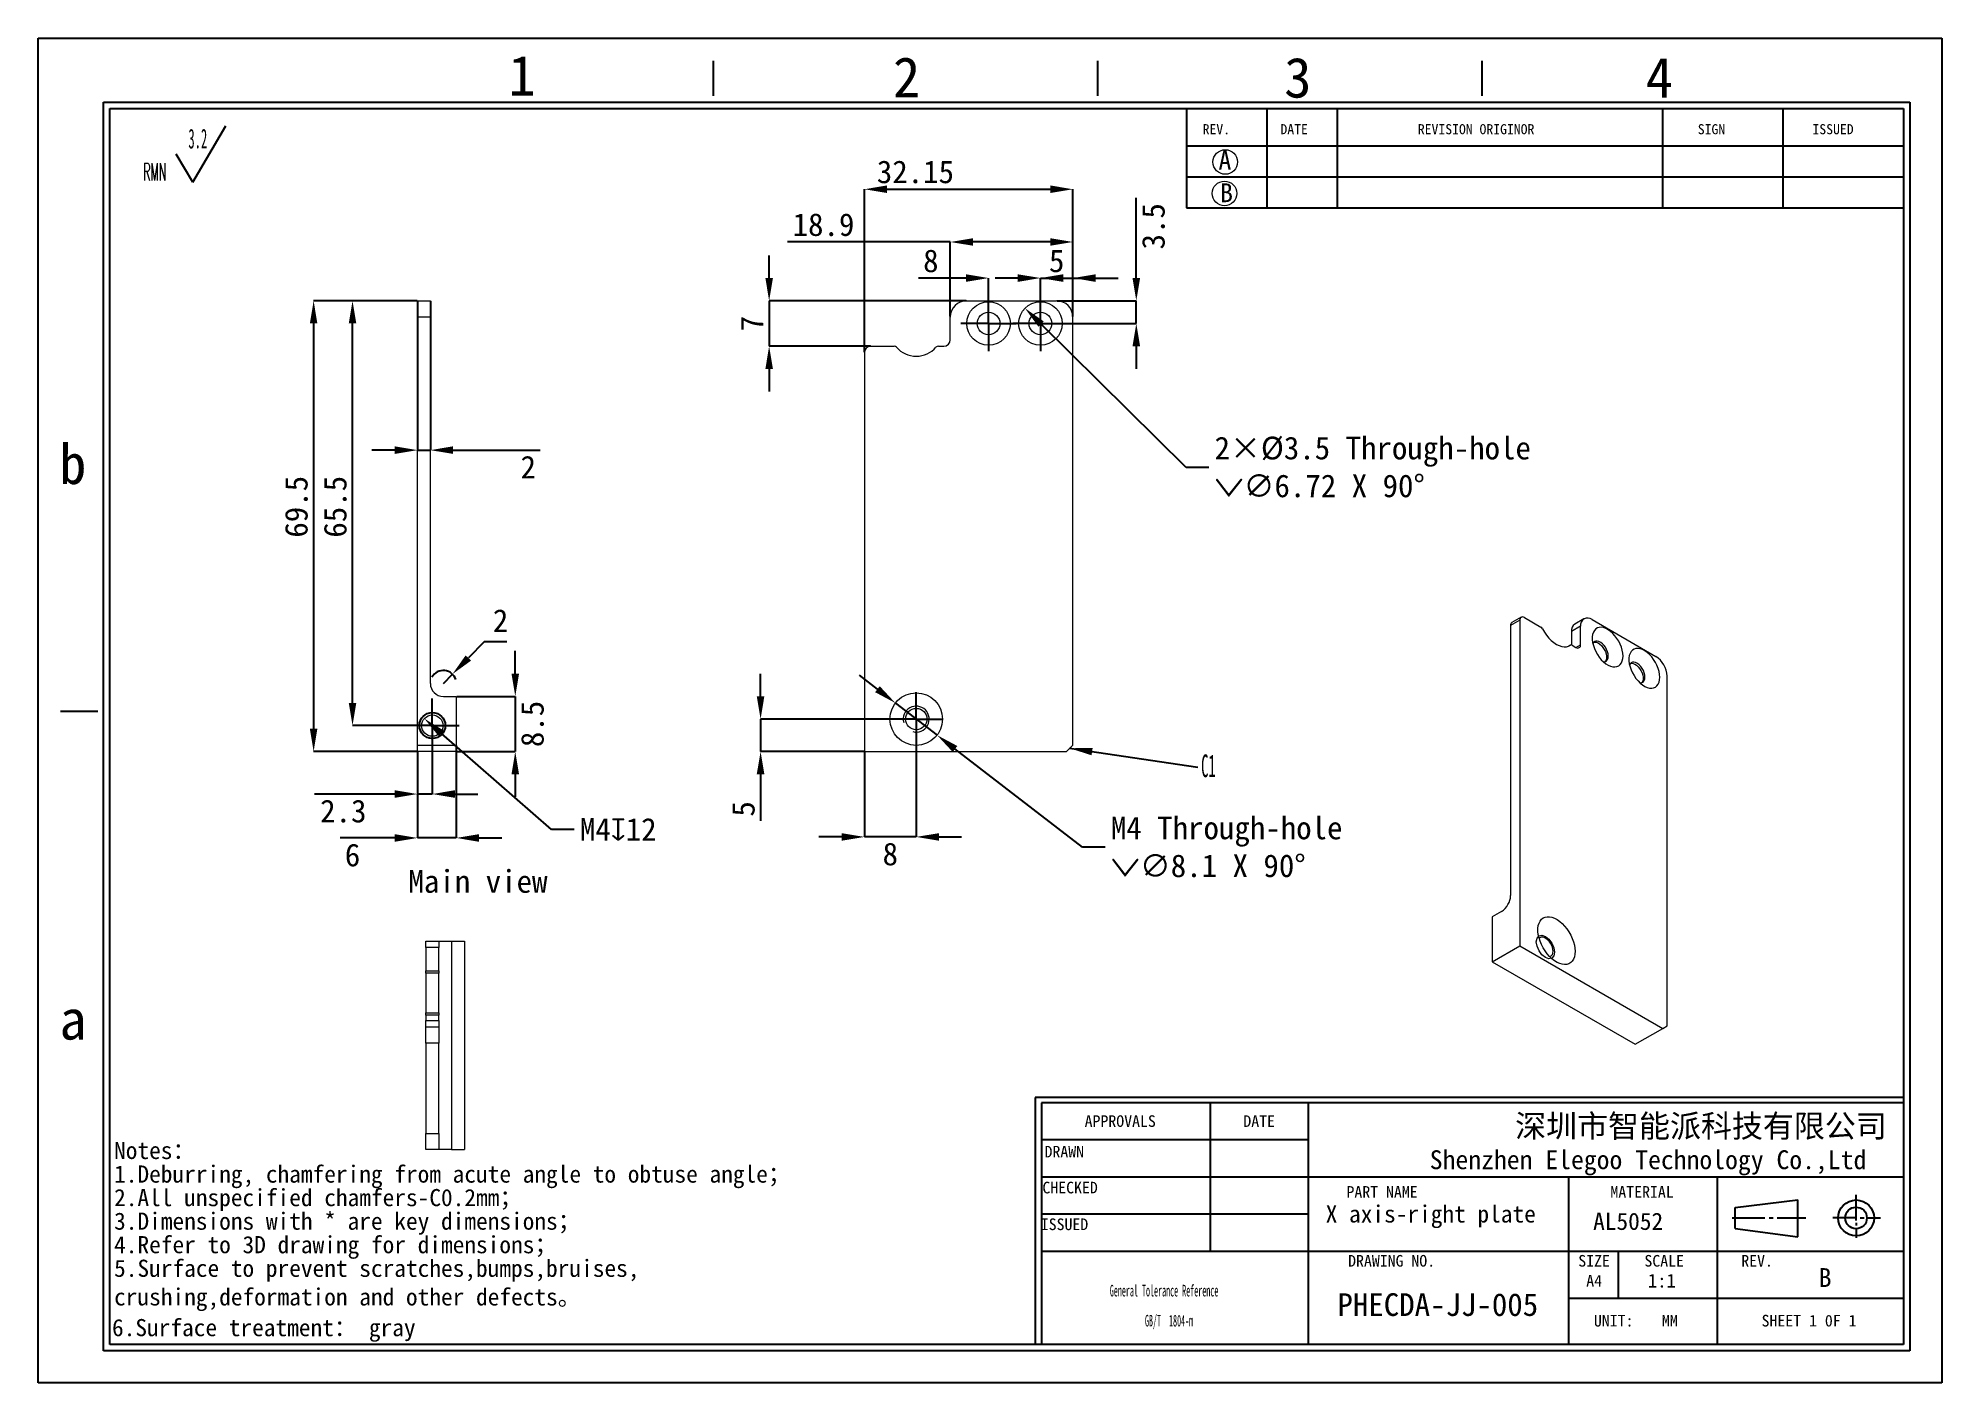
# Model space of a CAD drawing. Header units: millimetres. Extents: x 2 to 295, y 1 to 209.
import ezdxf

# ---------------------------------------------------------------- set-up
doc = ezdxf.new("R2010")
doc.units = ezdxf.units.MM
doc.header["$PDSIZE"] = -1
doc.layers.add('SLD-0', color=179, linetype='Continuous')
doc.layers.add('蓝色线', color=5, linetype='Continuous', lineweight=15)
doc.styles.add('C', font='simfang.ttf')
doc.styles.add('J', font='simfang.ttf')
doc.styles.add('SLDTEXTSTYLE1', font='TXT', dxfattribs={"width": 0.469, "bigfont": 'bigfont'})
doc.styles.add('SLDTEXTSTYLE2', font='TXT', dxfattribs={"width": 0.469})
doc.styles.add('SLDTEXTSTYLE8', font='TXT', dxfattribs={"width": 0.484})
doc.dimstyles.new('ISO-25', dxfattribs={"dimtxt": 2.5, "dimasz": 2.5, "dimexe": 1.25, "dimexo": 0.625, "dimtad": 1, "dimtxsty": 'Standard', "dimcen": 2.5, "dimadec": 0, "dimazin": 0, "dimtfac": 1, "dimtmove": 0, "dimatfit": 3, "dimfxl": 1, "dimarcsym": 0})
doc.dimstyles.new('SLDDIMSTYLE0', dxfattribs={"dimtxt": 3.5, "dimasz": 3.5, "dimexe": 0, "dimexo": 0.0625, "dimgap": 0.875, "dimtad": 2, "dimrnd": 1e-09, "dimzin": 12, "dimdsep": 46, "dimtxsty": 'SLDTEXTSTYLE2', "dimsah": 1, "dimcen": 0.09, "dimadec": 0, "dimazin": 3, "dimtfac": 1, "dimtofl": 0, "dimtmove": 0, "dimatfit": 3, "dimfxl": 1, "dimfrac": 2, "dimtolj": 1, "dimtzin": 12, "dimarcsym": 0})
doc.dimstyles.new('SLDDIMSTYLE1', dxfattribs={"dimtxt": 3.5, "dimasz": 3.5, "dimexe": 0, "dimexo": 0.0625, "dimgap": 0.875, "dimtad": 2, "dimrnd": 1e-09, "dimzin": 12, "dimdsep": 46, "dimtxsty": 'SLDTEXTSTYLE2', "dimsah": 1, "dimcen": 0.09, "dimadec": 0, "dimazin": 3, "dimtfac": 1, "dimtmove": 0, "dimatfit": 0, "dimfxl": 1, "dimfrac": 2, "dimtolj": 1, "dimtzin": 12, "dimarcsym": 0})
doc.dimstyles.new('SLDDIMSTYLE2', dxfattribs={"dimtxt": 3.5, "dimasz": 3.5, "dimexe": 0, "dimexo": 0.0625, "dimgap": 0.875, "dimtad": 0, "dimtih": 1, "dimtoh": 1, "dimrnd": 1e-09, "dimzin": 12, "dimdsep": 46, "dimtxsty": 'SLDTEXTSTYLE2', "dimsah": 1, "dimcen": 0, "dimadec": 0, "dimazin": 3, "dimtfac": 1, "dimtmove": 0, "dimatfit": 3, "dimfxl": 1, "dimfrac": 2, "dimtolj": 1, "dimtzin": 12, "dimarcsym": 0})
doc.dimstyles.new('SLDDIMSTYLE3', dxfattribs={"dimtxt": 0.18, "dimasz": 3.5, "dimexe": 0, "dimexo": 0.0625, "dimgap": 0, "dimtad": 0, "dimtih": 1, "dimtoh": 1, "dimdec": 0, "dimrnd": 1e-09, "dimzin": 0, "dimdsep": 46, "dimtxsty": 'Standard', "dimsah": 1, "dimcen": 0.09, "dimadec": 0, "dimazin": 0, "dimtfac": 3.5, "dimtdec": 0, "dimtofl": 0, "dimtmove": 0, "dimatfit": 3, "dimfxl": 1, "dimfrac": 2, "dimtolj": 1, "dimtzin": 0, "dimarcsym": 0})
doc.dimstyles.new('SLDDIMSTYLE5', dxfattribs={"dimtxt": 3.5, "dimasz": 3.5, "dimexe": 0, "dimexo": 0.0625, "dimgap": 0.875, "dimtad": 0, "dimtih": 1, "dimtoh": 1, "dimrnd": 1e-09, "dimzin": 12, "dimdsep": 46, "dimtxsty": 'SLDTEXTSTYLE2', "dimsah": 1, "dimcen": 0, "dimadec": 0, "dimazin": 3, "dimtfac": 1, "dimtmove": 0, "dimatfit": 3, "dimfxl": 1, "dimfrac": 2, "dimtolj": 1, "dimtzin": 12, "dimarcsym": 0})

# ---------------------------------------------------------------- blocks, each defined once
blk = doc.blocks.new('SW_NOTE_0')
at = {"layer": 'SLD-0', "color": 0, "attachment_point": 1, "style": 'C'}
for s, insert, char_height in [('Notes：', (0.66, 8.02), 2.646), ('1.Deburring, chamfering from acute angle to obtuse angle；', (0.66, 4.38), 2.6458), ('2.All unspecified chamfers-C0.2mm；', (0.66, 0.75), 2.6458), ('3.{\\fSimSun|b0|i0|c134|p2;Dimensions with * are key dimensions}；', (0.66, -2.88), 2.6458), ('4.Refer to 3D drawing for dimensions；', (0.66, -6.51), 2.6458), ('5.Surface to prevent scratches,bumps,bruises,\\Pcrushing,deformation and other defects。', (0.66, -10.15), 2.6458), ('6.Surface treatment： gray', (0.34, -19.3), 2.6458)]:
    blk.add_mtext(s, dxfattribs=dict(at, insert=insert, char_height=char_height))
blk = doc.blocks.new('SW_NOTE_1')
at = {"layer": 'SLD-0', "color": 0}
for q in [(12.74, 9.16), (5.08, 4.83)]:
    blk.add_line((7.63, 0.49), q, dxfattribs=at)
at = {"layer": 'SLD-0', "color": 0, "attachment_point": 1}
for s, insert, char_height, style in [('3.2', (6.97, 8.73), 3.032, 'SLDTEXTSTYLE2'), ('{\\Ftxt,bigfont|c134;RMN}', (0, 3.41), 2.6458, 'SLDTEXTSTYLE1')]:
    blk.add_mtext(s, dxfattribs=dict(at, insert=insert, char_height=char_height, style=style))
blk = doc.blocks.new('SW_NOTE_3')
at = {"layer": 'SLD-0', "color": 0, "char_height": 1.7927, "attachment_point": 2, "style": 'SLDTEXTSTYLE8'}
for s, insert in [('General Tolerance Reference', (12.75, 2.31)), ('GB/T  1804-m', (13.51, -2.32))]:
    blk.add_mtext(s, dxfattribs=dict(at, insert=insert))
blk = doc.blocks.new('_D')
at = {"layer": 'Defpoints', "color": 0}
for p in [(156.13, 171.67), (148.13, 168.91), (156.13, 168.91)]:
    blk.add_point(p, dxfattribs=at)
at = {"layer": 'SLD-0', "color": 0, "lineweight": -2}
for p, q in [((144.63, 171.67), (137.34, 171.67)), ((148.13, 168.97), (148.13, 171.67)), ((156.13, 168.97), (156.13, 171.67)), ((159.63, 171.67), (163.13, 171.67))]:
    blk.add_line(p, q, dxfattribs=at)
at = {"layer": 'SLD-0', "color": 0}
for points in [[(144.63, 172.25), (144.63, 171.08), (148.13, 171.67)], [(159.63, 172.25), (159.63, 171.08), (156.13, 171.67)]]:
    blk.add_solid(points, dxfattribs=at)
at = {"layer": 'SLD-0', "color": 0, "insert": (139.23, 176.08), "char_height": 3.5, "attachment_point": 2, "style": 'J'}
blk.add_mtext('\\A1;8', dxfattribs=at)
blk = doc.blocks.new('_D_1')
at = {"layer": 'Defpoints', "color": 0}
for p in [(161.13, 185.36), (161.13, 165.66), (128.98, 160.16)]:
    blk.add_point(p, dxfattribs=at)
at = {"layer": '蓝色线', "color": 0, "lineweight": -2}
for p, q in [((128.98, 160.22), (128.98, 185.36)), ((132.48, 185.36), (157.63, 185.36)), ((161.13, 165.72), (161.13, 185.36))]:
    blk.add_line(p, q, dxfattribs=at)
at = {"layer": '蓝色线', "color": 0}
for points in [[(132.48, 185.95), (132.48, 184.78), (128.98, 185.36)], [(157.63, 185.95), (157.63, 184.78), (161.13, 185.36)]]:
    blk.add_solid(points, dxfattribs=at)
at = {"layer": '蓝色线', "color": 0, "insert": (136.85, 189.8), "char_height": 3.5, "attachment_point": 2, "style": 'J'}
blk.add_mtext('\\A1;32.15', dxfattribs=at)
blk = doc.blocks.new('_D_2')
at = {"layer": 'Defpoints', "color": 0}
for p in [(132.83, 103.66), (112.98, 98.66), (128.98, 98.66)]:
    blk.add_point(p, dxfattribs=at)
at = {"layer": 'SLD-0', "color": 0, "lineweight": -2}
for p, q in [((112.98, 107.16), (112.98, 110.66)), ((132.76, 103.66), (112.98, 103.66)), ((112.98, 103.66), (112.98, 98.66)), ((128.91, 98.66), (112.98, 98.66)), ((112.98, 95.16), (112.98, 87.97))]:
    blk.add_line(p, q, dxfattribs=at)
at = {"layer": 'SLD-0', "color": 0}
for points in [[(112.39, 107.16), (113.56, 107.16), (112.98, 103.66)], [(112.39, 95.16), (113.56, 95.16), (112.98, 98.66)]]:
    blk.add_solid(points, dxfattribs=at)
at = {"layer": 'SLD-0', "color": 0, "insert": (108.56, 89.81), "char_height": 3.5, "attachment_point": 2, "rotation": 90, "style": 'J'}
blk.add_mtext('\\A1;5', dxfattribs=at)
blk = doc.blocks.new('_D_3')
at = {"layer": 'Defpoints', "color": 0}
for p in [(128.98, 98.66), (136.98, 99.51), (128.98, 85.49)]:
    blk.add_point(p, dxfattribs=at)
at = {"layer": 'SLD-0', "color": 0, "lineweight": -2}
for p, q in [((128.98, 98.6), (128.98, 85.49)), ((136.98, 99.45), (136.98, 85.49)), ((125.48, 85.49), (121.98, 85.49)), ((136.98, 85.49), (128.98, 85.49)), ((140.48, 85.49), (143.98, 85.49))]:
    blk.add_line(p, q, dxfattribs=at)
at = {"layer": 'SLD-0', "color": 0}
for points in [[(125.48, 86.07), (125.48, 84.9), (128.98, 85.49)], [(140.48, 86.07), (140.48, 84.9), (136.98, 85.49)]]:
    blk.add_solid(points, dxfattribs=at)
at = {"layer": 'SLD-0', "color": 0, "insert": (132.98, 84.61), "char_height": 3.5, "attachment_point": 2, "style": 'J'}
blk.add_mtext('\\A1;8', dxfattribs=at)
blk = doc.blocks.new('_D_4')
at = {"layer": 'Defpoints', "color": 0}
for p in [(161.13, 171.67), (156.13, 168.91), (161.13, 165.66)]:
    blk.add_point(p, dxfattribs=at)
at = {"layer": 'SLD-0', "color": 0, "lineweight": -2}
for p, q in [((152.63, 171.67), (149.13, 171.67)), ((156.13, 168.97), (156.13, 171.67)), ((156.13, 171.67), (161.13, 171.67)), ((161.13, 165.72), (161.13, 171.67)), ((164.63, 171.67), (168.13, 171.67))]:
    blk.add_line(p, q, dxfattribs=at)
at = {"layer": 'SLD-0', "color": 0}
for points in [[(152.63, 172.25), (152.63, 171.08), (156.13, 171.67)], [(164.63, 172.25), (164.63, 171.08), (161.13, 171.67)]]:
    blk.add_solid(points, dxfattribs=at)
at = {"layer": 'SLD-0', "color": 0, "insert": (158.63, 176.08), "char_height": 3.5, "attachment_point": 2, "style": 'J'}
blk.add_mtext('\\A1;5', dxfattribs=at)
blk = doc.blocks.new('_D_5')
at = {"layer": 'Defpoints', "color": 0}
for p in [(144.73, 168.16), (114.3, 161.16), (129.98, 161.16)]:
    blk.add_point(p, dxfattribs=at)
at = {"layer": 'SLD-0', "color": 0, "lineweight": -2}
for p, q in [((114.3, 171.66), (114.3, 175.16)), ((144.66, 168.16), (114.3, 168.16)), ((114.3, 168.16), (114.3, 161.16)), ((129.91, 161.16), (114.3, 161.16)), ((114.3, 157.66), (114.3, 154.16))]:
    blk.add_line(p, q, dxfattribs=at)
at = {"layer": 'SLD-0', "color": 0}
for points in [[(113.72, 171.66), (114.88, 171.66), (114.3, 168.16)], [(113.72, 157.66), (114.88, 157.66), (114.3, 161.16)]]:
    blk.add_solid(points, dxfattribs=at)
at = {"layer": 'SLD-0', "color": 0, "insert": (109.89, 164.66), "char_height": 3.5, "attachment_point": 2, "rotation": 90, "style": 'J'}
blk.add_mtext('\\A1;7', dxfattribs=at)
blk = doc.blocks.new('_D_6')
at = {"layer": 'Defpoints', "color": 0}
for p in [(161.13, 177.23), (142.23, 165.66), (161.13, 165.66)]:
    blk.add_point(p, dxfattribs=at)
at = {"layer": 'SLD-0', "color": 0, "lineweight": -2}
for p, q in [((142.23, 177.23), (117.11, 177.23)), ((142.23, 165.72), (142.23, 177.23)), ((157.63, 177.23), (145.73, 177.23)), ((161.13, 165.72), (161.13, 177.23))]:
    blk.add_line(p, q, dxfattribs=at)
at = {"layer": 'SLD-0', "color": 0}
for points in [[(145.73, 177.81), (145.73, 176.65), (142.23, 177.23)], [(157.63, 177.81), (157.63, 176.65), (161.13, 177.23)]]:
    blk.add_solid(points, dxfattribs=at)
at = {"layer": 'SLD-0', "color": 0, "insert": (122.68, 181.66), "char_height": 3.5, "attachment_point": 2, "style": 'J'}
blk.add_mtext('\\A1;18.9', dxfattribs=at)
blk = doc.blocks.new('_D_7')
at = {"layer": 'Defpoints', "color": 0}
for p in [(133.77, 106.13), (140.18, 101.19)]:
    blk.add_point(p, dxfattribs=at)
at = {"layer": 'SLD-0', "color": 0, "lineweight": -2}
for p, q in [((131, 108.27), (128.23, 110.41)), ((133.77, 106.13), (140.18, 101.19)), ((162.61, 83.89), (142.95, 99.05)), ((166.11, 83.89), (162.61, 83.89))]:
    blk.add_line(p, q, dxfattribs=at)
at = {"layer": 'SLD-0', "color": 0}
for points in [[(131.35, 108.73), (130.64, 107.81), (133.77, 106.13)], [(143.31, 99.51), (142.6, 98.59), (140.18, 101.19)]]:
    blk.add_solid(points, dxfattribs=at)
at = {"layer": 'SLD-0', "color": 0, "insert": (166.98, 88.63), "char_height": 3.5, "attachment_point": 1, "style": 'J'}
blk.add_mtext('\\A1;M4 Through-hole\\P{\\fGDT;w}∅8.1 X 90°', dxfattribs=at)
blk = doc.blocks.new('_D_8')
at = {"layer": 'Defpoints', "color": 0}
for p in [(153.73, 167.02), (158.52, 162.3)]:
    blk.add_point(p, dxfattribs=at)
at = {"layer": 'SLD-0', "color": 0, "lineweight": -2}
for p, q in [((178.6, 142.48), (156.23, 164.56)), ((182.1, 142.48), (178.6, 142.48))]:
    blk.add_line(p, q, dxfattribs=at)
at = {"layer": 'SLD-0', "color": 0}
blk.add_solid([(156.64, 164.98), (155.82, 164.15), (153.73, 167.02)], dxfattribs=at)
at = {"layer": 'SLD-0', "color": 0, "insert": (182.97, 147.21), "char_height": 3.5, "attachment_point": 1, "style": 'J'}
blk.add_mtext('\\A1;2×%%c3.5 Through-hole\\P{\\fGDT;w}∅6.72 X 90°', dxfattribs=at)
blk = doc.blocks.new('_D_9')
at = {"layer": 'Defpoints', "color": 0}
for p in [(158.63, 168.16), (170.9, 168.16), (160.38, 164.66)]:
    blk.add_point(p, dxfattribs=at)
at = {"layer": 'SLD-0', "color": 0, "lineweight": -2}
for p, q in [((170.9, 171.66), (170.9, 184.05)), ((158.69, 168.16), (170.9, 168.16)), ((170.9, 164.66), (170.9, 168.16)), ((160.44, 164.66), (170.9, 164.66)), ((170.9, 161.16), (170.9, 157.66))]:
    blk.add_line(p, q, dxfattribs=at)
at = {"layer": 'SLD-0', "color": 0}
for points in [[(170.32, 171.66), (171.49, 171.66), (170.9, 168.16)], [(170.32, 161.16), (171.49, 161.16), (170.9, 164.66)]]:
    blk.add_solid(points, dxfattribs=at)
at = {"layer": 'SLD-0', "color": 0, "insert": (171.78, 179.65), "char_height": 3.5, "attachment_point": 2, "rotation": 90, "style": 'J'}
blk.add_mtext('\\A1;3.5', dxfattribs=at)
blk = doc.blocks.new('SW_NOTE_4')
at = {"layer": '蓝色线', "color": 0, "insert": (0.52, 1.96), "char_height": 3.5, "attachment_point": 1, "style": 'SLDTEXTSTYLE2'}
blk.add_mtext('C1', dxfattribs=at)
blk = doc.blocks.new('SW_CENTERMARKSYMBOL_0')
at = {"layer": 'SLD-0', "color": 0}
for p, q in [((0, 2.5), (0, 4.25)), ((-2.5, 0), (-4.25, 0)), ((0, 0), (-2.5, 0)), ((0, 0), (0, 2.5)), ((0, 0), (0, -2.5)), ((0, 0), (2.5, 0)), ((2.5, 0), (4.25, 0)), ((0, -2.5), (0, -4.25))]:
    blk.add_line(p, q, dxfattribs=at)
blk = doc.blocks.new('SW_CENTERMARKSYMBOL_1')
at = {"layer": 'SLD-0', "color": 0}
for p, q in [((0, 2.5), (0, 4.25)), ((-2.5, 0), (-4.25, 0)), ((0, 0), (-2.5, 0)), ((0, 0), (0, 2.5)), ((0, 0), (0, -2.5)), ((0, 0), (2.5, 0)), ((2.5, 0), (4.25, 0)), ((0, -2.5), (0, -4.25))]:
    blk.add_line(p, q, dxfattribs=at)
blk = doc.blocks.new('SW_CENTERMARKSYMBOL_2')
at = {"layer": 'SLD-0', "color": 0}
for p, q in [((0, 2.5), (0, 4.15)), ((-2.5, 0), (-4.15, 0)), ((0, 0), (-2.5, 0)), ((0, 0), (0, 2.5)), ((0, 0), (0, -2.5)), ((0, 0), (2.5, 0)), ((2.5, 0), (4.15, 0)), ((0, -2.5), (0, -4.15))]:
    blk.add_line(p, q, dxfattribs=at)
blk = doc.blocks.new('_D_10')
at = {"layer": 'Defpoints', "color": 0}
for p in [(60.07, 168.16), (44.07, 98.66), (60.07, 98.66)]:
    blk.add_point(p, dxfattribs=at)
at = {"layer": '蓝色线', "color": 0, "lineweight": -2}
for p, q in [((60.01, 168.16), (44.07, 168.16)), ((44.07, 164.66), (44.07, 102.16)), ((60.01, 98.66), (44.07, 98.66))]:
    blk.add_line(p, q, dxfattribs=at)
at = {"layer": '蓝色线', "color": 0}
for points in [[(43.49, 164.66), (44.65, 164.66), (44.07, 168.16)], [(43.49, 102.16), (44.65, 102.16), (44.07, 98.66)]]:
    blk.add_solid(points, dxfattribs=at)
at = {"layer": '蓝色线', "color": 0, "insert": (39.64, 136.4), "char_height": 3.5, "attachment_point": 2, "rotation": 90, "style": 'J'}
blk.add_mtext('\\A1;69.5', dxfattribs=at)
blk = doc.blocks.new('_D_11')
at = {"layer": 'Defpoints', "color": 0}
for p in [(60.07, 168.16), (62.07, 168.16), (62.07, 145.13)]:
    blk.add_point(p, dxfattribs=at)
at = {"layer": 'SLD-0', "color": 0, "lineweight": -2}
for p, q in [((60.07, 168.1), (60.07, 145.13)), ((62.07, 168.1), (62.07, 145.13)), ((56.57, 145.13), (53.07, 145.13)), ((60.07, 145.13), (62.07, 145.13)), ((65.57, 145.13), (79.02, 145.13))]:
    blk.add_line(p, q, dxfattribs=at)
at = {"layer": 'SLD-0', "color": 0}
for points in [[(56.57, 145.72), (56.57, 144.55), (60.07, 145.13)], [(65.57, 145.72), (65.57, 144.55), (62.07, 145.13)]]:
    blk.add_solid(points, dxfattribs=at)
at = {"layer": 'SLD-0', "color": 0, "insert": (77.16, 144.26), "char_height": 3.5, "attachment_point": 2, "style": 'J'}
blk.add_mtext('\\A1;2', dxfattribs=at)
blk = doc.blocks.new('_D_13')
at = {"layer": 'Defpoints', "color": 0}
for p in [(66.07, 107.16), (66.07, 98.66), (75.16, 98.66)]:
    blk.add_point(p, dxfattribs=at)
at = {"layer": 'SLD-0', "color": 0, "lineweight": -2}
for p, q in [((75.16, 110.66), (75.16, 114.16)), ((66.13, 107.16), (75.16, 107.16)), ((75.16, 107.16), (75.16, 98.66)), ((66.13, 98.66), (75.16, 98.66)), ((75.16, 95.16), (75.16, 91.66))]:
    blk.add_line(p, q, dxfattribs=at)
at = {"layer": 'SLD-0', "color": 0}
for points in [[(74.58, 110.66), (75.74, 110.66), (75.16, 107.16)], [(74.58, 95.16), (75.74, 95.16), (75.16, 98.66)]]:
    blk.add_solid(points, dxfattribs=at)
at = {"layer": 'SLD-0', "color": 0, "insert": (76.04, 102.91), "char_height": 3.5, "attachment_point": 2, "rotation": 90, "style": 'J'}
blk.add_mtext('\\A1;8.5', dxfattribs=at)
blk = doc.blocks.new('_D_14')
at = {"layer": 'Defpoints', "color": 0}
for p in [(50.07, 168.16), (60.07, 168.16), (58.22, 102.66)]:
    blk.add_point(p, dxfattribs=at)
at = {"layer": '蓝色线', "color": 0, "lineweight": -2}
for p, q in [((60.01, 168.16), (50.07, 168.16)), ((50.07, 106.16), (50.07, 164.66)), ((58.16, 102.66), (50.07, 102.66))]:
    blk.add_line(p, q, dxfattribs=at)
at = {"layer": '蓝色线', "color": 0}
for points in [[(49.49, 164.66), (50.65, 164.66), (50.07, 168.16)], [(49.49, 106.16), (50.65, 106.16), (50.07, 102.66)]]:
    blk.add_solid(points, dxfattribs=at)
at = {"layer": '蓝色线', "color": 0, "insert": (45.64, 136.4), "char_height": 3.5, "attachment_point": 2, "rotation": 90, "style": 'J'}
blk.add_mtext('\\A1;65.5', dxfattribs=at)
blk = doc.blocks.new('_D_15')
at = {"layer": 'Defpoints', "color": 0}
for p in [(60.07, 98.66), (62.37, 98.51), (60.07, 92.1)]:
    blk.add_point(p, dxfattribs=at)
at = {"layer": 'SLD-0', "color": 0, "lineweight": -2}
for p, q in [((60.07, 98.6), (60.07, 92.1)), ((62.37, 98.45), (62.37, 92.1)), ((56.57, 92.1), (44.22, 92.1)), ((62.37, 92.1), (60.07, 92.1)), ((65.87, 92.1), (69.37, 92.1))]:
    blk.add_line(p, q, dxfattribs=at)
at = {"layer": 'SLD-0', "color": 0}
for points in [[(56.57, 92.69), (56.57, 91.52), (60.07, 92.1)], [(65.87, 92.69), (65.87, 91.52), (62.37, 92.1)]]:
    blk.add_solid(points, dxfattribs=at)
at = {"layer": 'SLD-0', "color": 0, "insert": (48.65, 91.23), "char_height": 3.5, "attachment_point": 2, "style": 'J'}
blk.add_mtext('\\A1;2.3', dxfattribs=at)
blk = doc.blocks.new('_D_16')
at = {"layer": 'Defpoints', "color": 0}
for p in [(60.07, 98.66), (66.07, 99.66), (66.07, 85.33)]:
    blk.add_point(p, dxfattribs=at)
at = {"layer": 'SLD-0', "color": 0, "lineweight": -2}
for p, q in [((60.07, 98.6), (60.07, 85.33)), ((66.07, 99.6), (66.07, 85.33)), ((56.57, 85.33), (48.17, 85.33)), ((66.07, 85.33), (60.07, 85.33)), ((69.57, 85.33), (73.07, 85.33))]:
    blk.add_line(p, q, dxfattribs=at)
at = {"layer": 'SLD-0', "color": 0}
for points in [[(56.57, 85.91), (56.57, 84.74), (60.07, 85.33)], [(69.57, 85.91), (69.57, 84.74), (66.07, 85.33)]]:
    blk.add_solid(points, dxfattribs=at)
at = {"layer": 'SLD-0', "color": 0, "insert": (50.07, 84.45), "char_height": 3.5, "attachment_point": 2, "style": 'J'}
blk.add_mtext('\\A1;6', dxfattribs=at)
blk = doc.blocks.new('_D_17')
at = {"layer": 'Defpoints', "color": 0}
for p in [(61.13, 103.74), (63.61, 101.57)]:
    blk.add_point(p, dxfattribs=at)
at = {"layer": 'SLD-0', "color": 0, "lineweight": -2}
for p, q in [((80.75, 86.62), (63.77, 101.44)), ((84.25, 86.62), (80.75, 86.62))]:
    blk.add_line(p, q, dxfattribs=at)
at = {"layer": 'SLD-0', "color": 0}
blk.add_solid([(64.15, 101.88), (63.38, 101), (61.13, 103.74)], dxfattribs=at)
at = {"layer": 'SLD-0', "color": 0, "insert": (85.13, 88.4), "char_height": 3.5, "attachment_point": 1, "style": 'J'}
blk.add_mtext('\\A1;M4{\\fGDT;x}12', dxfattribs=at)
blk = doc.blocks.new('SW_CENTERMARKSYMBOL_3')
at = {"layer": 'SLD-0', "color": 0}
for p, q in [((0, 2.5), (0, 4.15)), ((-2.5, 0), (-4.15, 0)), ((0, 0), (-2.5, 0)), ((0, 0), (0, 2.5)), ((0, 0), (0, -2.5)), ((0, 0), (2.5, 0)), ((2.5, 0), (4.15, 0)), ((0, -2.5), (0, -4.15))]:
    blk.add_line(p, q, dxfattribs=at)
blk = doc.blocks.new('*D31')
at = {"color": 0, "lineweight": -2}
for p, q in [((70.38, 115.58), (67.93, 113.08)), ((73.88, 115.58), (70.38, 115.58)), ((64.07, 109.16), (65.47, 110.59))]:
    blk.add_line(p, q, dxfattribs=at)
blk.add_arc((64.07, 109.16), 2, 16.8678, 151.3521, dxfattribs=at)
at = {"color": 0}
blk.add_solid([(67.51, 113.49), (68.34, 112.67), (65.47, 110.59)], dxfattribs=at)
at = {"layer": 'Defpoints', "color": 0}
for p in [(64.07, 109.16), (65.47, 110.59)]:
    blk.add_point(p, dxfattribs=at)
at = {"color": 0, "insert": (72.89, 118.85), "char_height": 3.5, "attachment_point": 5, "style": 'J'}
blk.add_mtext('2', dxfattribs=at)

msp = doc.modelspace()

# ---------------------------------------------------------------- linework, layer by layer
at = {"color": 7, "linetype": 'Continuous', "lineweight": 15}
for p, q in [((60.071, 168.159), (62.071, 168.159)), ((60.071, 165.659), (60.071, 168.159)), ((62.071, 168.159), (62.071, 165.659)), ((144.726, 168.159), (158.626, 168.159)), ((62.071, 165.659), (60.071, 165.659)), ((60.071, 99.659), (60.071, 165.659)), ((62.071, 109.159), (62.071, 165.659)), ((142.226, 162.159), (142.226, 165.659)), ((161.126, 99.659), (161.126, 165.659)), ((128.976, 160.159), (128.976, 98.659)), ((129.976, 161.159), (133.555, 161.159)), ((140.397, 161.159), (141.226, 161.159)), ((230.028, 118.9), (228.614, 118.084)), ((228.614, 118.084), (228.614, 76.44)), ((230.235, 119.358), (228.821, 118.542)), ((230.028, 118.9), (230.028, 68.683)), ((230.735, 119.309), (233.266, 117.848)), ((239.397, 117.983), (237.983, 117.166)), ((239.915, 119.127), (238.501, 118.311)), ((239.397, 115.125), (239.397, 117.983)), ((241.165, 119.004), (250.994, 113.33)), ((237.854, 115.08), (237.564, 114.913)), ((237.983, 117.166), (237.983, 115.1)), ((238.104, 115.055), (238.69, 114.716)), ((252.761, 56.376), (252.761, 110.268)), ((64.071, 107.159), (66.071, 107.159)), ((66.071, 107.159), (66.071, 99.659)), ((60.071, 99.659), (66.071, 99.659)), ((60.071, 98.659), (60.071, 99.659)), ((66.071, 98.659), (60.071, 98.659)), ((66.071, 99.659), (66.071, 98.659)), ((128.976, 98.659), (160.126, 98.659)), ((160.126, 98.659), (161.126, 99.659)), ((227.2, 73.991), (225.785, 73.175)), ((225.785, 73.175), (225.785, 66.234)), ((61.35, 69.429), (63.35, 69.429)), ((61.35, 68.429), (61.35, 69.429)), ((63.35, 68.429), (61.35, 68.429)), ((61.35, 68.429), (61.35, 64.849)), ((63.35, 69.429), (63.35, 68.429)), ((63.35, 69.429), (65.35, 69.429)), ((63.35, 64.849), (63.35, 68.429)), ((65.35, 69.429), (65.35, 37.279)), ((65.35, 69.429), (67.35, 69.429)), ((67.35, 69.429), (67.35, 37.279)), ((225.785, 66.234), (230.028, 68.683)), ((230.028, 68.683), (252.054, 55.968)), ((61.35, 64.849), (63.35, 64.849)), ((61.35, 64.473), (61.35, 64.849)), ((63.35, 64.849), (63.35, 64.473)), ((225.785, 66.234), (247.812, 53.518)), ((63.35, 64.473), (61.35, 64.473)), ((61.35, 64.473), (61.35, 58.384)), ((63.35, 58.384), (63.35, 64.473)), ((61.35, 58.384), (63.35, 58.384)), ((61.35, 58.008), (61.35, 58.384)), ((63.35, 58.008), (61.35, 58.008)), ((61.35, 58.008), (61.35, 57.179)), ((61.35, 57.179), (63.35, 57.179)), ((61.35, 56.179), (61.35, 57.179)), ((61.35, 56.179), (63.35, 56.179)), ((61.35, 53.679), (61.35, 56.179)), ((63.35, 58.384), (63.35, 58.008)), ((63.35, 57.179), (63.35, 58.008)), ((63.35, 57.179), (63.35, 56.179)), ((63.35, 56.179), (63.35, 53.679)), ((247.812, 53.518), (252.054, 55.968)), ((252.054, 55.968), (252.761, 56.376)), ((63.35, 53.679), (61.35, 53.679)), ((61.35, 53.679), (61.35, 39.779)), ((63.35, 39.779), (63.35, 53.679)), ((61.35, 39.779), (63.35, 39.779)), ((61.35, 37.279), (61.35, 39.779)), ((63.35, 39.779), (63.35, 37.279)), ((63.35, 37.279), (61.35, 37.279)), ((65.35, 37.279), (63.35, 37.279)), ((65.35, 37.279), (67.35, 37.279))]:
    msp.add_line(p, q, dxfattribs=at)
at = {"linetype": 'Continuous', "lineweight": 15}
for p, q in [((237.838, 115.069), (237.573, 114.916)), ((238.69, 114.717), (239.397, 115.125))]:
    msp.add_line(p, q, dxfattribs=at)
at = {"color": 7, "linetype": 'Continuous', "lineweight": 15, "flags": 128}
for points in [[(233.532, 117.555), (233.82, 117.059), (234.146, 116.592), (234.503, 116.163), (234.883, 115.78), (235.28, 115.453), (235.685, 115.186), (236.09, 114.985), (236.486, 114.855), (236.867, 114.798), (237.224, 114.815), (237.549, 114.906), (237.838, 115.069)], [(245.945, 113.386), (245.917, 113.821), (245.834, 114.278), (245.698, 114.746), (245.512, 115.214), (245.281, 115.672), (245.009, 116.108), (244.704, 116.513), (244.372, 116.876), (244.021, 117.19), (243.66, 117.447), (243.297, 117.641), (242.939, 117.767), (242.597, 117.822), (242.278, 117.806), (241.988, 117.719), (241.736, 117.561), (241.527, 117.339), (241.365, 117.055), (241.256, 116.718), (241.2, 116.335), (241.2, 115.915), (241.256, 115.468), (241.365, 115.004), (241.527, 114.535), (241.736, 114.07), (241.988, 113.622), (242.278, 113.2), (242.597, 112.815), (242.939, 112.476), (243.297, 112.19), (243.66, 111.964), (244.021, 111.803), (244.372, 111.712), (244.704, 111.692), (245.009, 111.744), (245.281, 111.867), (245.512, 112.057), (245.698, 112.311), (245.834, 112.622), (245.917, 112.983), (245.945, 113.386)], [(243.668, 113.386), (243.639, 113.71), (243.554, 114.052), (243.416, 114.397), (243.232, 114.727), (243.01, 115.028), (242.762, 115.286), (242.498, 115.489), (242.23, 115.626), (241.973, 115.692), (241.736, 115.684), (241.532, 115.602), (241.37, 115.449), (241.288, 115.308)], [(241.429, 115.518), (241.575, 115.538), (241.824, 115.509), (242.088, 115.407), (242.355, 115.236), (242.613, 115.004), (242.849, 114.723), (243.053, 114.405), (243.215, 114.066), (243.327, 113.721), (243.385, 113.386), (243.385, 113.077), (243.327, 112.808), (243.215, 112.593), (243.157, 112.524)], [(251.602, 110.121), (251.574, 110.555), (251.491, 111.012), (251.355, 111.48), (251.169, 111.949), (250.938, 112.406), (250.666, 112.843), (250.361, 113.247), (250.029, 113.611), (249.678, 113.924), (249.317, 114.181), (248.953, 114.375), (248.596, 114.501), (248.254, 114.557), (247.934, 114.541), (247.645, 114.453), (247.393, 114.296), (247.184, 114.073), (247.022, 113.79), (246.913, 113.453), (246.857, 113.07), (246.857, 112.65), (246.913, 112.202), (247.022, 111.739), (247.184, 111.269), (247.393, 110.805), (247.645, 110.356), (247.934, 109.935), (248.254, 109.55), (248.596, 109.21), (248.953, 108.924), (249.317, 108.698), (249.678, 108.538), (250.029, 108.446), (250.361, 108.427), (250.666, 108.479), (250.938, 108.601), (251.169, 108.792), (251.355, 109.046), (251.491, 109.357), (251.574, 109.718), (251.602, 110.121)], [(242.905, 112.507), (243.01, 112.503), (243.232, 112.549), (243.416, 112.667), (243.554, 112.852), (243.639, 113.096), (243.668, 113.386)], [(249.325, 110.121), (249.296, 110.444), (249.211, 110.787), (249.073, 111.131), (248.889, 111.462), (248.667, 111.763), (248.419, 112.021), (248.154, 112.223), (247.887, 112.361), (247.629, 112.427), (247.393, 112.419), (247.189, 112.336), (247.027, 112.184), (246.945, 112.043)], [(247.086, 112.252), (247.232, 112.273), (247.481, 112.244), (247.745, 112.141), (248.012, 111.97), (248.27, 111.739), (248.506, 111.458), (248.71, 111.14), (248.872, 110.8), (248.984, 110.455), (249.042, 110.12), (249.042, 109.811), (248.984, 109.543), (248.872, 109.327), (248.814, 109.259)], [(248.562, 109.241), (248.667, 109.238), (248.889, 109.283), (249.073, 109.401), (249.211, 109.587), (249.296, 109.83), (249.325, 110.121)], [(238.549, 67.847), (238.521, 67.403), (238.438, 67), (238.301, 66.645), (238.113, 66.346), (237.879, 66.108), (237.601, 65.936), (237.286, 65.834), (236.94, 65.803), (236.57, 65.844), (236.182, 65.956), (235.785, 66.138), (235.385, 66.384), (234.992, 66.691), (234.612, 67.053), (234.253, 67.463), (233.922, 67.912), (233.625, 68.392), (233.368, 68.894), (233.156, 69.407), (232.994, 69.923), (232.884, 70.43), (232.828, 70.919), (232.828, 71.38), (232.884, 71.805), (232.994, 72.185), (233.156, 72.513), (233.368, 72.782), (233.625, 72.987), (233.922, 73.124), (234.253, 73.191), (234.612, 73.186), (234.992, 73.109), (235.385, 72.962), (235.785, 72.748), (236.182, 72.47), (236.57, 72.135), (236.94, 71.748), (237.286, 71.317), (237.601, 70.852), (237.879, 70.36), (238.113, 69.851), (238.301, 69.335), (238.438, 68.823), (238.521, 68.323), (238.549, 67.847)], [(235.154, 67.847), (235.127, 68.152), (235.047, 68.475), (234.917, 68.8), (234.743, 69.111), (234.534, 69.395), (234.3, 69.639), (234.051, 69.829), (233.799, 69.959), (233.556, 70.021), (233.333, 70.014), (233.141, 69.936), (233.019, 69.831)]]:
    msp.add_lwpolyline(points, dxfattribs=at)
at = {"color": 7, "linetype": 'Continuous', "lineweight": 0, "flags": 128}
msp.add_lwpolyline([(235.402, 67.704), (235.294, 67.141), (234.988, 66.789), (234.529, 66.699), (233.988, 66.887), (233.447, 67.324), (232.988, 67.943), (232.681, 68.65), (232.574, 69.337), (232.681, 69.9), (232.988, 70.253), (233.447, 70.342), (233.988, 70.154), (234.529, 69.717), (234.988, 69.098), (235.294, 68.391), (235.402, 67.704)], dxfattribs=at)
at = {"color": 7, "linetype": 'Continuous', "lineweight": 15}
for centre, radius in [((148.126, 164.659), 3.36), ((156.126, 164.659), 3.36), ((148.126, 164.659), 1.75), ((156.126, 164.659), 1.75), ((136.976, 103.659), 4.05), ((62.371, 102.659), 1.65), ((136.976, 103.659), 1.65)]:
    msp.add_circle(centre, radius, dxfattribs=at)
at = {"color": 7, "linetype": 'Continuous'}
msp.add_circle((62.371, 102.659), 2, dxfattribs=at)
at = {"color": 7, "linetype": 'Continuous', "lineweight": 15}
for centre, radius, start, end in [((144.726, 165.659), 2.5, 90, 180), ((158.626, 165.659), 2.5, 0, 90), ((141.226, 162.159), 1, 270, 0), ((129.976, 160.159), 1, 90, 180), ((133.555, 160.659), 0.5, 41.24961, 90), ((136.976, 163.659), 4.05, 221.24961, 318.75039), ((140.397, 160.659), 0.5, 90, 138.75039), ((229.089, 118.145), 0.48, 124.05635, 187.25583), ((230.459, 118.97), 0.437, 50.79671, 189.21404), ((232.875, 117.225), 0.735, 26.67085, 57.85015), ((239.172, 117.318), 1.199, 124.05635, 187.25583), ((240.475, 118.158), 1.092, 50.79671, 189.21404), ((237.96, 114.861), 0.241, 53.43219, 120.37827), ((238.966, 115.055), 0.437, 230.79671, 9.21404), ((248.923, 110.093), 3.842, 2.60548, 57.39452), ((64.071, 109.159), 2, 180, 270), ((225.543, 76.58), 3.074, 302.60548, 357.39452), ((234.414, 67.74), 0.748, 287.38931, 8.22385)]:
    msp.add_arc(centre, radius, start, end, dxfattribs=at)
at = {"color": 7, "linetype": 'Continuous', "lineweight": 0}
for centre in [(62.371, 102.659), (136.976, 103.659)]:
    msp.add_arc(centre, 2, 255, 195, dxfattribs=at)
at = {"color": 7, "linetype": 'Continuous'}
msp.add_point((62.371, 102.659), dxfattribs=at)
msp.add_point((62.371, 102.659), dxfattribs=at)
at = {"layer": 'SLD-0'}
for p, q in [((1.591, 208.674), (295.107, 208.674)), ((1.591, 1.294), (1.591, 208.674)), ((295.107, 208.674), (295.107, 1.294)), ((12.675, 7.219), (12.675, 197.811)), ((12.675, 197.811), (289.181, 197.811)), ((252.017, 197.811), (252.017, 182.514)), ((270.599, 197.811), (270.599, 182.514)), ((289.181, 197.811), (289.181, 7.219)), ((289.181, 7.219), (12.675, 7.219)), ((295.107, 1.294), (1.591, 1.294))]:
    msp.add_line(p, q, dxfattribs=at)
at = {"layer": 'SLD-0', "color": 6, "linetype": 'Continuous'}
for p, q in [((105.701, 199.786), (105.701, 205.169)), ((164.952, 199.786), (164.952, 205.169)), ((224.204, 199.786), (224.204, 205.169)), ((11.687, 6.231), (11.687, 198.799)), ((11.687, 198.799), (290.169, 198.799)), ((290.169, 198.799), (290.169, 6.231)), ((10.805, 104.853), (5.068, 104.853)), ((290.169, 6.231), (11.687, 6.231))]:
    msp.add_line(p, q, dxfattribs=at)
at = {"layer": 'SLD-0', "color": 179, "linetype": 'Continuous'}
for p, q in [((178.659, 197.811), (178.659, 182.514)), ((191.05, 197.811), (191.05, 182.514)), ((201.886, 197.811), (201.886, 182.514)), ((178.659, 192.074), (289.181, 192.074)), ((178.659, 187.294), (289.181, 187.294)), ((178.659, 182.514), (289.181, 182.514)), ((289.181, 45.329), (155.33, 45.329)), ((155.33, 45.329), (155.33, 7.219)), ((289.181, 44.506), (156.286, 44.506)), ((156.286, 44.506), (156.286, 7.219)), ((182.281, 44.506), (182.281, 21.56)), ((197.398, 44.506), (197.398, 7.219)), ((197.398, 38.77), (156.286, 38.77)), ((289.181, 33.033), (156.286, 33.033)), ((237.553, 33.033), (237.553, 7.219)), ((260.499, 7.219), (260.499, 33.033)), ((263.255, 28.354), (272.888, 29.538)), ((272.888, 23.846), (272.888, 29.538)), ((281.869, 26.35), (281.869, 30.316)), ((197.398, 27.297), (156.286, 27.297)), ((262.786, 26.733), (267.83, 26.733)), ((263.255, 25.106), (263.255, 28.354)), ((268.461, 26.733), (269.091, 26.733)), ((269.722, 26.733), (274.136, 26.733)), ((281.869, 26.733), (278.268, 26.733)), ((282.5, 26.733), (283.13, 26.733)), ((283.761, 26.733), (285.653, 26.733)), ((263.255, 25.106), (272.888, 23.846)), ((281.869, 25.966), (281.869, 25.583)), ((281.869, 25.2), (281.869, 23.667)), ((289.181, 21.56), (156.286, 21.56)), ((245.202, 21.56), (245.202, 14.39)), ((237.553, 14.39), (289.181, 14.39))]:
    msp.add_line(p, q, dxfattribs=at)
at = {"layer": 'SLD-0', "lineweight": 0}
for centre in [(184.622, 189.564), (184.499, 184.715)]:
    msp.add_circle(centre, 1.894, dxfattribs=at)
at = {"layer": 'SLD-0', "color": 179, "linetype": 'Continuous'}
for radius in [2.771, 1.669]:
    msp.add_circle((281.869, 26.733), radius, dxfattribs=at)

# ---------------------------------------------------------------- block references
at = {"layer": 'SLD-0'}
for name, p in [('SW_NOTE_1', (17.795, 185.957)), ('SW_CENTERMARKSYMBOL_0', (148.126, 164.659)), ('SW_CENTERMARKSYMBOL_1', (156.126, 164.659)), ('SW_CENTERMARKSYMBOL_3', (62.371, 102.659)), ('SW_CENTERMARKSYMBOL_2', (136.976, 103.659))]:
    msp.add_blockref(name, p, dxfattribs=at)
at = {"layer": 'SLD-0', "color": 5}
msp.add_blockref('SW_NOTE_0', (12.65, 30.447), dxfattribs=at)
at = {"layer": 'SLD-0', "color": 179}
msp.add_blockref('SW_NOTE_3', (162.438, 14.111), dxfattribs=at)
at = {"layer": '蓝色线'}
msp.add_blockref('SW_NOTE_4', (180.384, 96.245), dxfattribs=at)

# ---------------------------------------------------------------- texts
at = {"layer": 'SLD-0', "style": 'J'}
for s, insert, char_height, attachment_point in [('1', (74.111, 205.971), 6.172, 1), ('2', (133.388, 205.728), 6.172, 1), ('3', (193.707, 205.666), 6.172, 1), ('4', (249.441, 205.659), 6.172, 1), ('A', (183.578, 191.286), 2.903, 1), ('B', (183.832, 186.271), 2.903, 1), ('b', (4.835, 146.092), 6.172, 1), ('Main view', (58.691, 80.379), 3.5, 1), ('a', (4.88, 60.423), 6.172, 1), ('深圳市智能派科技有限公司', (257.955, 42.661), 3.5, 2), ('X axis-right plate', (216.3, 28.676), 2.64583, 2), ('AL5052', (246.731, 27.537), 2.6458, 2), ('B', (276.114, 18.995), 2.91, 1), ('PHECDA-JJ-005', (201.912, 15.121), 3.5, 1)]:
    msp.add_mtext(s, dxfattribs=dict(at, insert=insert, char_height=char_height, attachment_point=attachment_point))
at = {"layer": 'SLD-0', "color": 179, "style": 'J'}
for s, insert, char_height, attachment_point in [('REV.', (181.129, 195.4), 1.5536, 1), ('DATE', (193.126, 195.4), 1.5536, 1), ('REVISION ORIGINOR', (214.308, 195.4), 1.55363, 1), ('SIGN', (257.466, 195.4), 1.5536, 1), ('ISSUED', (275.148, 195.4), 1.5536, 1), ('APPROVALS', (168.427, 42.563), 1.7927, 2), ('DATE', (189.85, 42.563), 1.7927, 2), ('DRAWN', (159.804, 37.853), 1.7927, 2), ('Shenzhen Elegoo Technology Co.,Ltd', (249.798, 37.165), 2.91042, 2), ('CHECKED', (160.696, 32.315), 1.7927, 2), ('PART NAME', (208.794, 31.645), 1.7927, 2), ('MATERIAL', (248.88, 31.645), 1.7927, 2), ('ISSUED', (159.837, 26.654), 1.7927, 2), ('DRAWING NO.', (210.268, 21.022), 1.79265, 2), ('SIZE', (241.479, 21.022), 1.7927, 2), ('SCALE', (252.289, 21.022), 1.7927, 2), ('REV.', (266.61, 21.022), 1.7927, 2), ('A4', (241.49, 17.953), 1.7927, 2), ('1:1', (251.93, 18.121), 2.1167, 2), ('UNIT:', (244.499, 11.791), 1.7927, 2), ('MM', (253.161, 11.791), 1.7927, 2), ('SHEET 1 0F 1', (274.62, 11.791), 1.79265, 2)]:
    msp.add_mtext(s, dxfattribs=dict(at, insert=insert, char_height=char_height, attachment_point=attachment_point))

# ---------------------------------------------------------------- dimensions: what is measured, and where the dimension line sits
dim = msp.add_radius_dim(center=(64.071, 109.159), mpoint=(65.473, 110.586), text='2', dimstyle='ISO-25', override={"dimtxt": 3.5, "dimasz": 3.5, "dimexe": 1, "dimexo": 1, "dimgap": 1.52, "dimtih": 1, "dimtoh": 1, "dimzin": 0, "dimtxsty": 'J', "dimadec": 1, "dimtzin": 0})
dim.commit()
dim.dimension.update_dxf_attribs({"geometry": '*D31', "text_midpoint": (72.888, 118.85)})
at = {"layer": 'SLD-0'}
for base, p1, p2, picture, middle in [((170.902, 168.159), (160.376, 164.659), (158.626, 168.159), '_D_9', (170.902, 179.646)), ((114.301, 161.159), (144.726, 168.159), (129.976, 161.159), '_D_5', (114.301, 164.659)), ((75.161, 98.659), (66.071, 107.159), (66.071, 98.659), '_D_13', (75.161, 102.909)), ((112.976, 98.659), (132.826, 103.659), (128.976, 98.659), '_D_2', (112.976, 89.814))]:
    dim = msp.add_linear_dim(base=base, p1=p1, p2=p2, angle=90, dimstyle='SLDDIMSTYLE1', override={"dimtxsty": 'J'}, dxfattribs=at)
    dim.commit()
    dim.dimension.update_dxf_attribs({"geometry": picture, "text_midpoint": middle, "dimtype": 160})
for base, p1, p2, dimstyle, picture, middle in [((161.126, 177.229), (142.226, 165.659), (161.126, 165.659), 'SLDDIMSTYLE0', '_D_6', (122.679, 177.229)), ((156.126, 171.666), (148.126, 168.909), (156.126, 168.909), 'SLDDIMSTYLE0', '_D', (139.231, 171.666)), ((161.126, 171.666), (156.126, 168.909), (161.126, 165.659), 'SLDDIMSTYLE1', '_D_4', (158.626, 171.666)), ((62.071, 145.133), (60.071, 168.159), (62.071, 168.159), 'SLDDIMSTYLE1', '_D_11', (77.159, 145.133)), ((60.071, 92.104), (62.371, 98.509), (60.071, 98.659), 'SLDDIMSTYLE1', '_D_15', (48.646, 92.104)), ((66.071, 85.326), (60.071, 98.659), (66.071, 99.659), 'SLDDIMSTYLE1', '_D_16', (50.071, 85.326)), ((128.976, 85.488), (136.976, 99.509), (128.976, 98.659), 'SLDDIMSTYLE1', '_D_3', (132.976, 85.488))]:
    dim = msp.add_linear_dim(base=base, p1=p1, p2=p2, dimstyle=dimstyle, override={"dimtxsty": 'J'}, dxfattribs=at)
    dim.commit()
    dim.dimension.update_dxf_attribs({"geometry": picture, "text_midpoint": middle, "dimtype": 160})
for p1, p2, text, dimstyle, override, picture, middle in [((158.517, 162.298), (153.735, 167.019), '2×%%c3.5 Through-hole\\P{\\fGDT;w}<> X 90°', 'SLDDIMSTYLE2', {"dimtxsty": 'J'}, '_D_8', (208.587, 142.477)), ((133.769, 106.132), (140.183, 101.185), 'M4 Through-hole\\P{\\fGDT;w}<> X 90°', 'SLDDIMSTYLE2', {"dimtxsty": 'J'}, '_D_7', (186.013, 83.889)), ((63.614, 101.574), (61.128, 103.744), 'M4{\\fGDT;x}12', 'SLDDIMSTYLE5', {"dimpost": '<>', "dimtxsty": 'J'}, '_D_17', (92.168, 86.617))]:
    dim = msp.add_diameter_dim_2p(p1=p1, p2=p2, text=text, dimstyle=dimstyle, override=override, dxfattribs=at)
    dim.commit()
    dim.dimension.update_dxf_attribs({"geometry": picture, "text_midpoint": middle, "dimtype": 163})
at = {"layer": '蓝色线'}
dim = msp.add_linear_dim(base=(161.126, 185.363), p1=(128.976, 160.159), p2=(161.126, 165.659), dimstyle='SLDDIMSTYLE0', override={"dimtxsty": 'J'}, dxfattribs=at)
dim.commit()
dim.dimension.update_dxf_attribs({"geometry": '_D_1', "text_midpoint": (136.854, 185.363), "dimtype": 160})
for base, p1, p2, picture, middle in [((44.071, 98.659), (60.071, 168.159), (60.071, 98.659), '_D_10', (44.071, 136.405)), ((50.071, 168.159), (58.221, 102.659), (60.071, 168.159), '_D_14', (50.071, 136.405))]:
    dim = msp.add_linear_dim(base=base, p1=p1, p2=p2, angle=90, dimstyle='SLDDIMSTYLE0', override={"dimtxsty": 'J'}, dxfattribs=at)
    dim.commit()
    dim.dimension.update_dxf_attribs({"geometry": picture, "text_midpoint": middle, "dimtype": 160})

# ---------------------------------------------------------------- leaders
msp.add_leader([(160.628, 99.161), (180.384, 96.245)], dimstyle='SLDDIMSTYLE3', override={"dimtxsty": 'J'}, dxfattribs=at)

doc.saveas('drawing.dxf')
